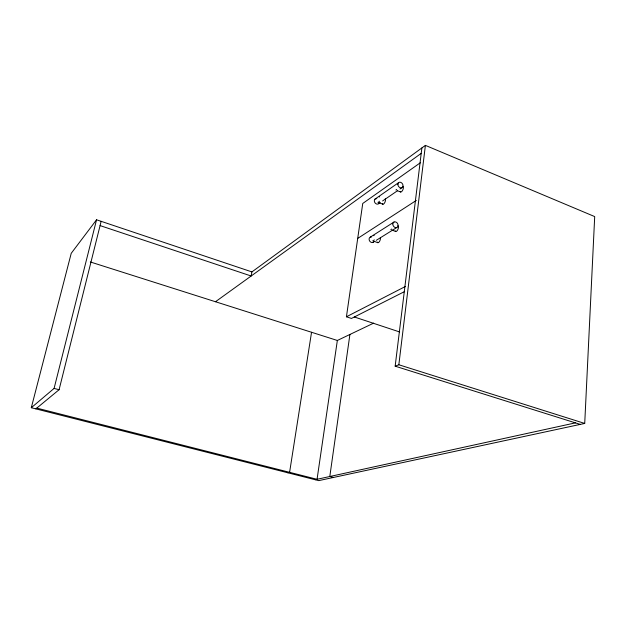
<?xml version="1.0" encoding="UTF-8"?>
<svg xmlns="http://www.w3.org/2000/svg" width="626" height="626" viewBox="0 0 626 626"><rect width="100%" height="100%" fill="white"/><g stroke="black" fill="none" stroke-linecap="round" stroke-linejoin="round"><path stroke-width="0.94" d="M251.918 271.911L96.553 219.789L71.231 253.303L31.3 407.722L318.744 480.627L584.723 423.434L594.7 216.588L425.398 145.373L251.918 271.911L251.159 276.003L100.082 225.595M421.877 147.947L395.162 366.179L398.84 364.762L425.398 145.373M349.911 334.464L329.8 476.511L333.478 477.458M404.592 291.56L351.452 318.446L346.428 316.787L362.744 203.466L420.609 162.572M373.675 323.126L337.344 340.466L317.053 479.297L36.785 408.105M311.545 332.265L289.595 472.325L287.772 472.771M35.854 408.88L59.087 389.724L101.146 221.33M31.3 407.722L54.094 388.41L96.553 219.789M215.477 301.74L421.212 153.362M375.021 199.115L398.566 182.667M378.66 203.661L380.232 202.581M382.603 200.954L397.604 190.664M399.967 189.036L402.338 187.409M357.712 238.412L416.321 200.406M370.342 237.09L394.067 221.995M373.002 242.364L374.645 241.339M376.289 240.314L396.845 227.496A3.091 2.441 58.4 0 0 396.696 222.512A3.091 2.441 58.4 0 0 392.823 224.233A3.091 2.441 58.4 0 0 396.845 227.496M346.428 316.787L405.445 286.458M315.144 479.712L575.419 422.871M54.094 388.41L59.087 389.724M395.162 366.179L580.271 424.397M398.84 364.762L584.723 423.434M90.316 261.958L337.344 340.466M354.347 316.983L399.662 331.968M374.418 241.433L377.799 242.677M392.22 230.172L395.679 231.479M378.738 202.613L382.885 204.217M397.236 190.656L400.632 191.994M385.256 198.872A2.958 1.213 -68.2 0 1 384.614 202.832A2.958 1.213 -68.2 0 1 382.439 203.669M402.847 186.298A3.06 1.283 -67.6 0 1 402.659 190.226A3.06 1.283 -67.6 0 1 400.155 191.431M379.434 201.212A2.966 1.197 -68.3 0 1 377.908 202.292M379.301 196.963A2.966 1.197 -68.3 0 1 379.685 196.767M396.735 189.404A3.067 1.275 -67.6 0 1 395.898 189.983M379.278 202.589A2.919 2.308 56.5 0 1 376.461 203.959A2.919 2.308 56.5 0 1 374.332 200.641A2.919 2.308 56.5 0 1 376.782 198.7M373.91 241.526A2.958 2.387 58.3 0 1 370.85 242.168A2.958 2.387 58.3 0 1 369.144 238.772A2.958 2.387 58.3 0 1 371.617 236.957M391.696 229.022A3.099 1.322 -68.6 0 1 390.851 229.554M392.385 223.732A3.099 1.322 -68.6 0 1 392.745 223.756M397.933 225.72A3.091 1.338 -68.6 0 1 397.721 229.805A3.091 1.338 -68.6 0 1 395.209 230.845M380.381 237.7A2.989 1.26 -69.2 0 1 379.348 241.683A2.989 1.26 -69.2 0 1 377.361 242.066M374.27 239.821A2.997 1.244 -69.2 0 1 372.728 240.814M373.738 235.712A2.997 1.244 -69.2 0 1 374.152 235.368M397.87 184.482A3.044 2.355 56.6 0 0 401.814 187.737A3.044 2.355 56.6 0 0 401.665 182.902A3.044 2.355 56.6 0 0 397.87 184.482"/></g></svg>
